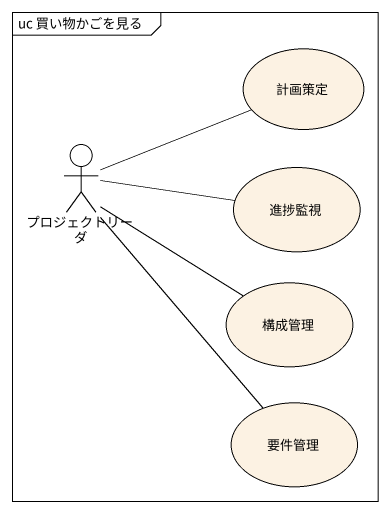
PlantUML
@startuml
mainframe uc 買い物かごを見る
usecase 計画策定
actor プロジェクトリーダ
usecase 進捗監視
usecase 構成管理
usecase 要件管理
プロジェクトリーダ -right- 計画策定
プロジェクトリーダ -right- 進捗監視
プロジェクトリーダ -- 構成管理
プロジェクトリーダ -- 要件管理
@enduml
